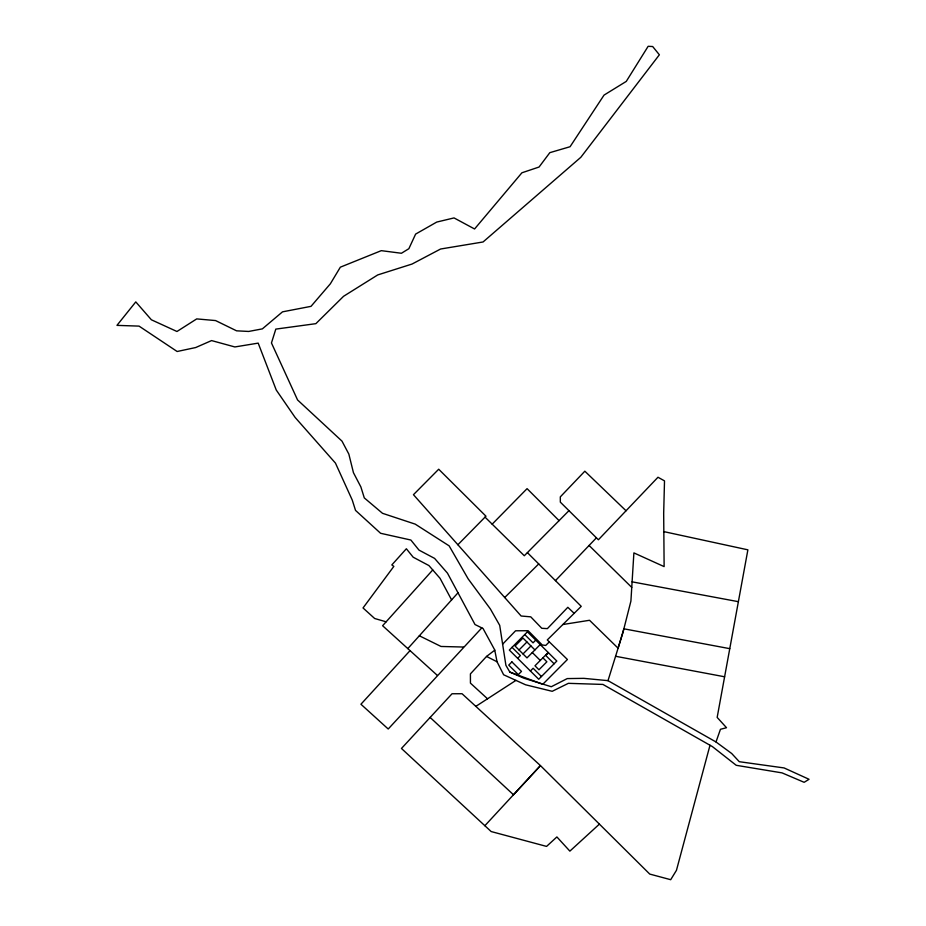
<?xml version="1.0" encoding="UTF-8"?>
<svg xmlns="http://www.w3.org/2000/svg" width="926" height="926" viewBox="0 0 926 926"><rect width="100%" height="100%" fill="white"/><g stroke="black" fill="none" stroke-linecap="round" stroke-linejoin="round"><path stroke-width="1.39" d="M709.999 745.233L676.455 870.324L670.702 879.7L649.739 874.075L540.448 765.605L462.051 693.736L452.038 693.759L401.456 748.463L491.162 831.548L546.56 846.41L556.896 836.942L569.872 851.133L599.4 824.117M608 680.656L583.855 678.353L567.244 678.584L551.283 686.733L523.792 678.179L509.844 672.079L505.909 665.343L499.704 625.339L490.363 608.938L468.174 578.889L449.133 545.854L415.207 524.128L382.496 513.305L364.3 497.91L360.874 486.937L353.443 472.677L348.836 454.076L341.995 441.135L297.57 399.963L271.457 342.967L275.809 329.112L315.87 323.66L343.569 296.297L377.727 274.929L412.035 264.049L440.591 249.013L483.059 241.975L580.822 157.304L659.37 54.784L652.68 46.532L648.154 46.3L626.265 81.407L604.041 95.1L570.069 146.725L549.824 152.663L539.059 167.027L521.905 172.792L474.575 228.977L454.041 217.923L436.748 222.066L415.624 234.093L408.864 248.7L401.421 253.261L381.304 250.657L340.351 267.174L330.35 283.807L311.02 306.344L282.511 311.842L262.371 328.869L248.689 331.45L236.558 330.825L215.573 320.57L196.717 318.903L176.959 331.496L151.389 319.794L135.786 301.899L116.954 325.373L139.05 326.114L177.144 351.498L195.699 347.539L211.579 340.583L234.857 346.949L258.192 343.129L276.249 390.02L295.128 417.441L335.455 463.104L352.25 500.063L355.526 510.4L380.598 533.283L410.866 540.032L419.003 550.113L434.595 558.401L447.478 573.159L475.015 624.541L483.036 628.488L494.715 649.925L497.042 661.766L503.628 674.765L525.54 684.777L552.209 691.305L568.379 683.33L602.93 684.43L712.36 746.576L736.239 765.304L782.065 772.886L804.15 782.308L809.046 779.287L784.102 767.943L739.295 761.704L731.702 753.509L716.006 741.969L608 680.656L622.839 632.921L630.907 601.101L633.893 552.891L664.127 566.608L663.676 513.305L664.509 480.872L657.981 477.249L598.393 539.777L560.334 502.147L560.311 496.88L584.838 471.195L626.045 510.77M716.006 741.969L720.451 729.294L726.516 727.709L717.164 717.407L747.884 549.836L663.884 531.628M432.743 569.953L382.612 625.721L437.338 675.401M407.81 648.605L458 592.79M410.044 650.631L360.932 704.235L388.214 729.005L481.809 627.886M494.762 650.179L486.555 656.43L470.42 673.885L470.443 683.133L487.527 698.794M484.854 825.726L540.448 765.605L513.49 794.763L430.127 717.442M555.45 580.625L596.367 537.867M502.621 644.195L515.562 630.791L528.121 630.71L542.219 644.947L545.703 645.445L549.303 641.892M457.884 544.754L485.965 516.199L438.704 469.227L413.459 494.692L521.13 616.01L530.748 616.843L541.779 628.291L547.382 628.627L567.835 607.306L574.166 613.336M568.934 510.689L524.301 555.75L492.169 524.162L527.079 488.65L559.072 520.644M519.023 649.971L526.94 641.996M517.657 658.317L520.366 655.585L512.043 647.32M535.749 640.109L533.04 642.841L524.718 634.565M523.016 653.93L530.934 645.954M540.228 644.565L526.998 657.888L515.041 646.012L522.958 638.037L534.915 649.913M548.204 652.483L534.962 665.806L538.955 669.764L546.872 661.801L542.879 657.83M530.401 670.991L533.121 668.259L541.444 676.524M548.493 652.784L545.784 655.504L554.107 663.78M504.716 597.513L538.724 563.934M475.837 706.364L515.932 680.39M562.869 624.518L589.538 620.281L618.093 648.2L623.881 628.812L729.769 648.663M463.336 647.031L441.019 646.464L419.339 635.78M632.099 581.841L738.381 601.68M615.582 656.279L724.618 676.779M386.119 621.809L374.66 618.499L363.027 607.954L393.839 566.388L391.825 564.929L406.364 548.759L413.17 557.197L428.912 565.554L440.035 578.299L451.61 599.898M509.844 672.079L542.798 684.268L567.418 659.497L547.289 639.935L581.227 606.345L527.392 552.625M486.555 656.43L497.042 661.766M589.086 545.472L631.752 587.397M485.039 517.136L492.169 524.162M532.311 652.541L540.286 660.458M527.426 631.845L509.335 650.052L538.724 679.256L556.815 661.048L527.426 631.845M511.916 661.905L508.744 665.1L518.305 674.603L521.477 671.408L511.916 661.905"/></g></svg>
